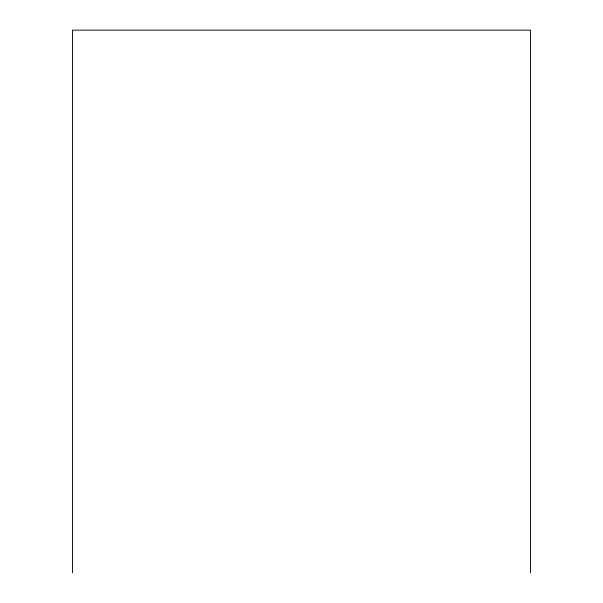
<?xml version="1.0" encoding="UTF-8"?>
<svg xmlns="http://www.w3.org/2000/svg" width="603" height="603" viewBox="0 0 603 603"><rect width="100%" height="100%" fill="white"/><g stroke="black" fill="none" stroke-linecap="round" stroke-linejoin="round"><path stroke-width="0.9" d="M530.467 572.85L530.467 30.15L72.533 30.15L72.533 572.85"/></g></svg>
